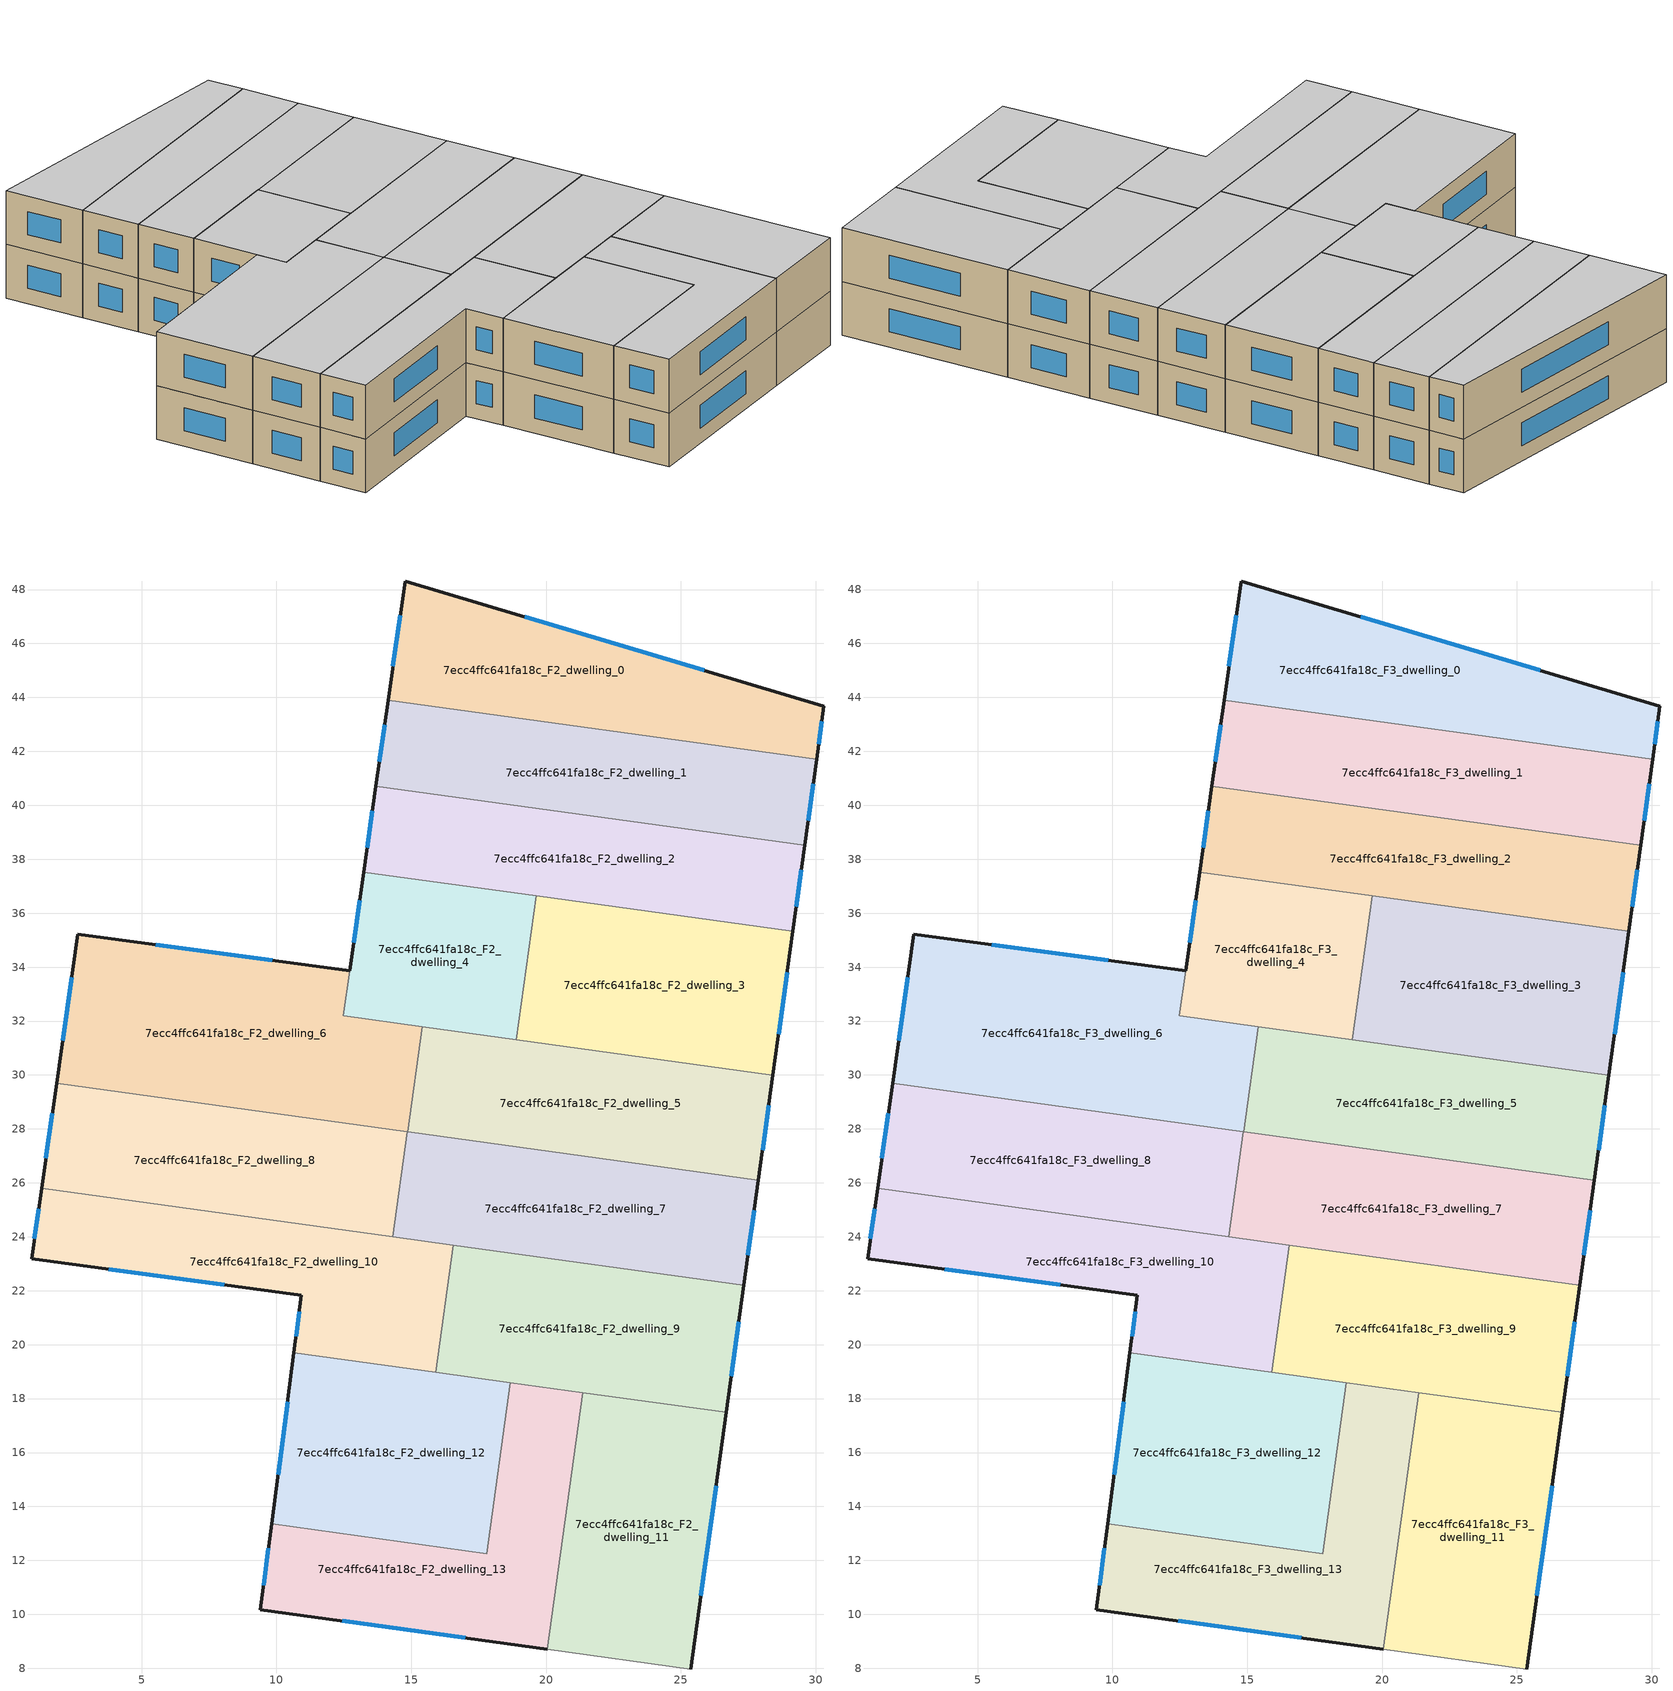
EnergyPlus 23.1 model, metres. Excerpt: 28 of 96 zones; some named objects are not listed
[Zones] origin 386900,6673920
7ecc4ffc641fa18c_F2_dwelling_0
 floor to 7ecc4ffc641fa18c_F1_dwelling_0 (EU_floor_Construction): 30.3,43.68 30.03,41.71 14.14,43.9 14.77,48.32 z6
 wall outside (EU_wall_Construction): 30.03,41.71 30.3,43.68 14.77,48.32 14.14,43.9 z6:9
 wall to 7ecc4ffc641fa18c_F2_dwelling_1 (EU_wall_Construction): 14.14,43.9 30.03,41.71 z6:9
 window (EU_Window_Construction): 14.59,47.06 14.32,45.16 / 25.86,45 19.21,46.99 / 30.11,42.27 30.23,43.12 z6.86:8.14
7ecc4ffc641fa18c_F2_dwelling_1
 floor to 7ecc4ffc641fa18c_F1_dwelling_1 (EU_floor_Construction): 30.03,41.71 29.59,38.51 13.69,40.71 14.14,43.9 z6
 wall outside (EU_wall_Construction): 14.14,43.9 13.69,40.71 / 29.59,38.51 30.03,41.71 z6:9
 wall to 7ecc4ffc641fa18c_F2_dwelling_2 (EU_wall_Construction): 13.69,40.71 29.59,38.51 z6:9
 window (EU_Window_Construction): 14.01,42.99 13.82,41.62 / 29.71,39.43 29.9,40.79 z6.86:8.14
7ecc4ffc641fa18c_F2_dwelling_10
 floor to 7ecc4ffc641fa18c_F1_dwelling_10 (EU_floor_Construction): 16.55,23.68 15.9,18.98 10.65,19.7 10.93,21.83 0.92,23.18 1.29,25.79 z6
 wall outside (EU_wall_Construction): 1.29,25.79 0.92,23.18 10.93,21.83 10.65,19.7 z6:9
 wall to 7ecc4ffc641fa18c_F2_dwelling_9 (EU_wall_Construction): 15.9,18.98 16.55,23.68 z6:9
 wall to 7ecc4ffc641fa18c_F2_dwelling_8 (EU_wall_Construction): 14.32,23.99 1.29,25.79 z6:9
 wall to 7ecc4ffc641fa18c_F2_dwelling_12 (EU_wall_Construction): 10.65,19.7 15.9,18.98 z6:9
 wall to 7ecc4ffc641fa18c_F2_dwelling_7 (EU_wall_Construction): 16.55,23.68 14.32,23.99 z6:9
 window (EU_Window_Construction): 10.85,21.23 10.73,20.31 / 3.78,22.79 8.07,22.22 / 1.19,25.05 1.03,23.93 z6.86:8.14
7ecc4ffc641fa18c_F2_dwelling_11
 floor to 7ecc4ffc641fa18c_F1_dwelling_11 (EU_floor_Construction): 26.68,17.49 25.37,7.97 20.04,8.71 21.35,18.22 z6
 wall outside (EU_wall_Construction): 25.37,7.97 26.68,17.49 z6:9
 wall adiabatic (EU_wall_Construction): 20.04,8.71 25.37,7.97 z6:9
 wall to 7ecc4ffc641fa18c_F2_dwelling_13 (EU_wall_Construction): 21.35,18.22 20.04,8.71 z6:9
 wall to 7ecc4ffc641fa18c_F2_dwelling_9 (EU_wall_Construction): 26.68,17.49 21.35,18.22 z6:9
 window (EU_Window_Construction): 25.74,10.69 26.31,14.77 z6.86:8.14
7ecc4ffc641fa18c_F2_dwelling_12
 floor to 7ecc4ffc641fa18c_F1_dwelling_12 (EU_floor_Construction): 18.68,18.59 17.8,12.25 9.82,13.36 10.65,19.7 z6
 wall outside (EU_wall_Construction): 10.65,19.7 9.82,13.36 z6:9
 wall to 7ecc4ffc641fa18c_F2_dwelling_13 (EU_wall_Construction): 9.82,13.36 17.8,12.25 18.68,18.59 z6:9
 wall to 7ecc4ffc641fa18c_F2_dwelling_9 (EU_wall_Construction): 18.68,18.59 15.9,18.98 z6:9
 window (EU_Window_Construction): 10.41,17.89 10.06,15.17 z6.86:8.14
7ecc4ffc641fa18c_F2_dwelling_13
 floor to 7ecc4ffc641fa18c_F1_dwelling_13 (EU_floor_Construction): 21.35,18.22 20.04,8.71 9.41,10.18 9.82,13.36 17.8,12.25 18.68,18.59 z6
 wall outside (EU_wall_Construction): 9.82,13.36 9.41,10.18 20.04,8.71 z6:9
 wall to 7ecc4ffc641fa18c_F2_dwelling_9 (EU_wall_Construction): 21.35,18.22 18.68,18.59 z6:9
 window (EU_Window_Construction): 12.44,9.76 17,9.13 / 9.7,12.45 9.53,11.09 z6.86:8.14
7ecc4ffc641fa18c_F2_dwelling_2
 floor to 7ecc4ffc641fa18c_F1_dwelling_2 (EU_floor_Construction): 29.59,38.51 29.15,35.32 13.24,37.52 13.69,40.71 z6
 wall outside (EU_wall_Construction): 13.69,40.71 13.24,37.52 / 29.15,35.32 29.59,38.51 z6:9
 wall to 7ecc4ffc641fa18c_F2_dwelling_3 (EU_wall_Construction): 19.63,36.64 29.15,35.32 z6:9
 wall to 7ecc4ffc641fa18c_F2_dwelling_4 (EU_wall_Construction): 13.24,37.52 19.63,36.64 z6:9
 window (EU_Window_Construction): 13.56,39.8 13.37,38.43 / 29.27,36.24 29.46,37.6 z6.86:8.14
7ecc4ffc641fa18c_F2_dwelling_3
 floor to 7ecc4ffc641fa18c_F1_dwelling_3 (EU_floor_Construction): 29.15,35.32 28.41,29.99 18.9,31.31 19.63,36.64 z6
 wall outside (EU_wall_Construction): 28.41,29.99 29.15,35.32 z6:9
 wall to 7ecc4ffc641fa18c_F2_dwelling_4 (EU_wall_Construction): 19.63,36.64 18.9,31.31 z6:9
 wall to 7ecc4ffc641fa18c_F2_dwelling_5 (EU_wall_Construction): 18.9,31.31 28.41,29.99 z6:9
 window (EU_Window_Construction): 28.62,31.52 28.94,33.8 z6.86:8.14
7ecc4ffc641fa18c_F2_dwelling_4
 floor to 7ecc4ffc641fa18c_F1_dwelling_4 (EU_floor_Construction): 19.63,36.64 18.9,31.31 12.49,32.19 13.24,37.52 z6
 wall outside (EU_wall_Construction): 13.24,37.52 12.72,33.87 z6:9
 wall to 7ecc4ffc641fa18c_F2_dwelling_6 (EU_wall_Construction): 12.72,33.86 12.49,32.19 15.4,31.79 z6:9
 wall to 7ecc4ffc641fa18c_F2_dwelling_5 (EU_wall_Construction): 15.41,31.79 18.9,31.31 z6:9
 window (EU_Window_Construction): 13.09,36.48 12.87,34.91 z6.86:8.14
7ecc4ffc641fa18c_F2_dwelling_5
 floor to 7ecc4ffc641fa18c_F1_dwelling_5 (EU_floor_Construction): 28.41,29.99 27.87,26.09 14.87,27.89 15.41,31.79 z6
 wall outside (EU_wall_Construction): 27.87,26.09 28.41,29.99 z6:9
 wall to 7ecc4ffc641fa18c_F2_dwelling_6 (EU_wall_Construction): 15.41,31.79 14.87,27.89 z6:9
 wall to 7ecc4ffc641fa18c_F2_dwelling_7 (EU_wall_Construction): 14.87,27.89 27.87,26.09 z6:9
 window (EU_Window_Construction): 28.03,27.21 28.26,28.88 z6.86:8.14
7ecc4ffc641fa18c_F2_dwelling_6
 floor to 7ecc4ffc641fa18c_F1_dwelling_6 (EU_floor_Construction): 12.72,33.86 12.49,32.19 15.41,31.79 14.87,27.89 1.85,29.69 2.64,35.21 z6
 wall outside (EU_wall_Construction): 12.72,33.86 2.64,35.21 1.85,29.69 z6:9
 wall to 7ecc4ffc641fa18c_F2_dwelling_8 (EU_wall_Construction): 1.85,29.69 14.86,27.89 z6:9
 window (EU_Window_Construction): 9.84,34.25 5.52,34.82 / 2.41,33.63 2.08,31.27 z6.86:8.14
7ecc4ffc641fa18c_F2_dwelling_7
 floor to 7ecc4ffc641fa18c_F1_dwelling_7 (EU_floor_Construction): 27.87,26.09 27.33,22.19 14.32,23.99 14.86,27.89 z6
 wall outside (EU_wall_Construction): 27.33,22.19 27.87,26.09 z6:9
 wall to 7ecc4ffc641fa18c_F2_dwelling_8 (EU_wall_Construction): 14.86,27.89 14.32,23.99 z6:9
 wall to 7ecc4ffc641fa18c_F2_dwelling_9 (EU_wall_Construction): 16.55,23.68 27.33,22.19 z6:9
 window (EU_Window_Construction): 27.49,23.31 27.72,24.98 z6.86:8.14
7ecc4ffc641fa18c_F2_dwelling_8
 floor to 7ecc4ffc641fa18c_F1_dwelling_8 (EU_floor_Construction): 14.86,27.89 14.32,23.99 1.29,25.79 1.85,29.69 z6
 wall outside (EU_wall_Construction): 1.85,29.69 1.29,25.79 z6:9
 window (EU_Window_Construction): 1.69,28.58 1.45,26.91 z6.86:8.14
7ecc4ffc641fa18c_F2_dwelling_9
 floor to 7ecc4ffc641fa18c_F1_dwelling_9 (EU_floor_Construction): 27.33,22.19 26.68,17.49 15.9,18.98 16.55,23.68 z6
 wall outside (EU_wall_Construction): 26.68,17.49 27.33,22.19 z6:9
 window (EU_Window_Construction): 26.87,18.83 27.15,20.85 z6.86:8.14
7ecc4ffc641fa18c_F3_dwelling_0
 floor to 7ecc4ffc641fa18c_F2_dwelling_0 (EU_floor_Construction): 30.3,43.68 30.03,41.71 14.14,43.9 14.77,48.32 z9
 wall outside (EU_wall_Construction): 30.03,41.71 30.3,43.68 14.77,48.32 14.14,43.9 z9:12
 wall to 7ecc4ffc641fa18c_F3_dwelling_1 (EU_wall_Construction): 14.14,43.9 30.03,41.71 z9:12
 window (EU_Window_Construction): 14.59,47.06 14.32,45.16 / 25.86,45 19.21,46.99 / 30.11,42.27 30.23,43.12 z9.86:11.14
 ceiling to 7ecc4ffc641fa18c_F4_dwelling_0 (EU_floor_Construction): 30.03,41.71 30.3,43.68 14.77,48.32 14.14,43.9 z12
7ecc4ffc641fa18c_F3_dwelling_1
 floor to 7ecc4ffc641fa18c_F2_dwelling_1 (EU_floor_Construction): 30.03,41.71 29.59,38.51 13.69,40.71 14.14,43.9 z9
 wall outside (EU_wall_Construction): 14.14,43.9 13.69,40.71 / 29.59,38.51 30.03,41.71 z9:12
 wall to 7ecc4ffc641fa18c_F3_dwelling_2 (EU_wall_Construction): 13.69,40.71 29.59,38.51 z9:12
 window (EU_Window_Construction): 14.01,42.99 13.82,41.62 / 29.71,39.43 29.9,40.79 z9.86:11.14
 ceiling to 7ecc4ffc641fa18c_F4_dwelling_1 (EU_floor_Construction): 29.59,38.51 30.03,41.71 14.14,43.9 13.69,40.71 z12
7ecc4ffc641fa18c_F3_dwelling_10
 floor to 7ecc4ffc641fa18c_F2_dwelling_10 (EU_floor_Construction): 16.55,23.68 15.9,18.98 10.65,19.7 10.93,21.83 0.92,23.18 1.29,25.79 z9
 wall outside (EU_wall_Construction): 1.29,25.79 0.92,23.18 10.93,21.83 10.65,19.7 z9:12
 wall to 7ecc4ffc641fa18c_F3_dwelling_9 (EU_wall_Construction): 15.9,18.98 16.55,23.68 z9:12
 wall to 7ecc4ffc641fa18c_F3_dwelling_8 (EU_wall_Construction): 14.32,23.99 1.29,25.79 z9:12
 wall to 7ecc4ffc641fa18c_F3_dwelling_12 (EU_wall_Construction): 10.65,19.7 15.9,18.98 z9:12
 wall to 7ecc4ffc641fa18c_F3_dwelling_7 (EU_wall_Construction): 16.55,23.68 14.32,23.99 z9:12
 window (EU_Window_Construction): 10.85,21.23 10.73,20.31 / 3.78,22.79 8.07,22.22 / 1.19,25.05 1.03,23.93 z9.86:11.14
 ceiling to 7ecc4ffc641fa18c_F4_dwelling_10 (EU_floor_Construction): 15.9,18.98 16.55,23.68 1.29,25.79 0.92,23.18 10.93,21.83 10.65,19.7 z12
7ecc4ffc641fa18c_F3_dwelling_11
 floor to 7ecc4ffc641fa18c_F2_dwelling_11 (EU_floor_Construction): 26.68,17.49 25.37,7.97 20.04,8.71 21.35,18.22 z9
 wall outside (EU_wall_Construction): 25.37,7.97 26.68,17.49 z9:12
 wall adiabatic (EU_wall_Construction): 20.04,8.71 25.37,7.97 z9:12
 wall to 7ecc4ffc641fa18c_F3_dwelling_13 (EU_wall_Construction): 21.35,18.22 20.04,8.71 z9:12
 wall to 7ecc4ffc641fa18c_F3_dwelling_9 (EU_wall_Construction): 26.68,17.49 21.35,18.22 z9:12
 window (EU_Window_Construction): 25.74,10.69 26.31,14.77 z9.86:11.14
 ceiling to 7ecc4ffc641fa18c_F4_dwelling_11 (EU_floor_Construction): 25.37,7.97 26.68,17.49 21.35,18.22 20.04,8.71 z12
7ecc4ffc641fa18c_F3_dwelling_12
 floor to 7ecc4ffc641fa18c_F2_dwelling_12 (EU_floor_Construction): 18.68,18.59 17.8,12.25 9.82,13.36 10.65,19.7 z9
 wall outside (EU_wall_Construction): 10.65,19.7 9.82,13.36 z9:12
 wall to 7ecc4ffc641fa18c_F3_dwelling_13 (EU_wall_Construction): 9.82,13.36 17.8,12.25 18.68,18.59 z9:12
 wall to 7ecc4ffc641fa18c_F3_dwelling_9 (EU_wall_Construction): 18.68,18.59 15.9,18.98 z9:12
 window (EU_Window_Construction): 10.41,17.89 10.06,15.17 z9.86:11.14
 ceiling to 7ecc4ffc641fa18c_F4_dwelling_12 (EU_floor_Construction): 17.8,12.25 18.68,18.59 10.65,19.7 9.82,13.36 z12
7ecc4ffc641fa18c_F3_dwelling_13
 floor to 7ecc4ffc641fa18c_F2_dwelling_13 (EU_floor_Construction): 21.35,18.22 20.04,8.71 9.41,10.18 9.82,13.36 17.8,12.25 18.68,18.59 z9
 wall outside (EU_wall_Construction): 9.82,13.36 9.41,10.18 20.04,8.71 z9:12
 wall to 7ecc4ffc641fa18c_F3_dwelling_9 (EU_wall_Construction): 21.35,18.22 18.68,18.59 z9:12
 window (EU_Window_Construction): 12.44,9.76 17,9.13 / 9.7,12.45 9.53,11.09 z9.86:11.14
 ceiling to 7ecc4ffc641fa18c_F4_dwelling_13 (EU_floor_Construction): 20.04,8.71 21.35,18.22 18.68,18.59 17.8,12.25 9.82,13.36 9.41,10.18 z12
7ecc4ffc641fa18c_F3_dwelling_2
 floor to 7ecc4ffc641fa18c_F2_dwelling_2 (EU_floor_Construction): 29.59,38.51 29.15,35.32 13.24,37.52 13.69,40.71 z9
 wall outside (EU_wall_Construction): 13.69,40.71 13.24,37.52 / 29.15,35.32 29.59,38.51 z9:12
 wall to 7ecc4ffc641fa18c_F3_dwelling_3 (EU_wall_Construction): 19.63,36.64 29.15,35.32 z9:12
 wall to 7ecc4ffc641fa18c_F3_dwelling_4 (EU_wall_Construction): 13.24,37.52 19.63,36.64 z9:12
 window (EU_Window_Construction): 13.56,39.8 13.37,38.43 / 29.27,36.24 29.46,37.6 z9.86:11.14
 ceiling to 7ecc4ffc641fa18c_F4_dwelling_2 (EU_floor_Construction): 29.15,35.32 29.59,38.51 13.69,40.71 13.24,37.52 z12
7ecc4ffc641fa18c_F3_dwelling_3
 floor to 7ecc4ffc641fa18c_F2_dwelling_3 (EU_floor_Construction): 29.15,35.32 28.41,29.99 18.9,31.31 19.63,36.64 z9
 wall outside (EU_wall_Construction): 28.41,29.99 29.15,35.32 z9:12
 wall to 7ecc4ffc641fa18c_F3_dwelling_4 (EU_wall_Construction): 19.63,36.64 18.9,31.31 z9:12
 wall to 7ecc4ffc641fa18c_F3_dwelling_5 (EU_wall_Construction): 18.9,31.31 28.41,29.99 z9:12
 window (EU_Window_Construction): 28.62,31.52 28.94,33.8 z9.86:11.14
 ceiling to 7ecc4ffc641fa18c_F4_dwelling_3 (EU_floor_Construction): 28.41,29.99 29.15,35.32 19.63,36.64 18.9,31.31 z12
7ecc4ffc641fa18c_F3_dwelling_4
 floor to 7ecc4ffc641fa18c_F2_dwelling_4 (EU_floor_Construction): 19.63,36.64 18.9,31.31 12.49,32.19 13.24,37.52 z9
 wall outside (EU_wall_Construction): 13.24,37.52 12.72,33.87 z9:12
 wall to 7ecc4ffc641fa18c_F3_dwelling_6 (EU_wall_Construction): 12.72,33.86 12.49,32.19 15.4,31.79 z9:12
 wall to 7ecc4ffc641fa18c_F3_dwelling_5 (EU_wall_Construction): 15.41,31.79 18.9,31.31 z9:12
 window (EU_Window_Construction): 13.09,36.48 12.87,34.91 z9.86:11.14
 ceiling to 7ecc4ffc641fa18c_F4_dwelling_4 (EU_floor_Construction): 18.9,31.31 19.63,36.64 13.24,37.52 12.49,32.19 z12
7ecc4ffc641fa18c_F3_dwelling_5
 floor to 7ecc4ffc641fa18c_F2_dwelling_5 (EU_floor_Construction): 28.41,29.99 27.87,26.09 14.87,27.89 15.41,31.79 z9
 wall outside (EU_wall_Construction): 27.87,26.09 28.41,29.99 z9:12
 wall to 7ecc4ffc641fa18c_F3_dwelling_6 (EU_wall_Construction): 15.41,31.79 14.87,27.89 z9:12
 wall to 7ecc4ffc641fa18c_F3_dwelling_7 (EU_wall_Construction): 14.87,27.89 27.87,26.09 z9:12
 window (EU_Window_Construction): 28.03,27.21 28.26,28.88 z9.86:11.14
 ceiling to 7ecc4ffc641fa18c_F4_dwelling_5 (EU_floor_Construction): 27.87,26.09 28.41,29.99 15.41,31.79 14.87,27.89 z12
7ecc4ffc641fa18c_F3_dwelling_6
 floor to 7ecc4ffc641fa18c_F2_dwelling_6 (EU_floor_Construction): 12.72,33.86 12.49,32.19 15.41,31.79 14.87,27.89 1.85,29.69 2.64,35.21 z9
 wall outside (EU_wall_Construction): 12.72,33.86 2.64,35.21 1.85,29.69 z9:12
 wall to 7ecc4ffc641fa18c_F3_dwelling_8 (EU_wall_Construction): 1.85,29.69 14.86,27.89 z9:12
 window (EU_Window_Construction): 9.84,34.25 5.52,34.82 / 2.41,33.63 2.08,31.27 z9.86:11.14
 ceiling to 7ecc4ffc641fa18c_F4_dwelling_6 (EU_floor_Construction): 14.87,27.89 15.41,31.79 12.49,32.19 12.72,33.86 2.64,35.21 1.85,29.69 z12
7ecc4ffc641fa18c_F3_dwelling_7
 floor to 7ecc4ffc641fa18c_F2_dwelling_7 (EU_floor_Construction): 27.87,26.09 27.33,22.19 14.32,23.99 14.86,27.89 z9
 wall outside (EU_wall_Construction): 27.33,22.19 27.87,26.09 z9:12
 wall to 7ecc4ffc641fa18c_F3_dwelling_8 (EU_wall_Construction): 14.86,27.89 14.32,23.99 z9:12
 wall to 7ecc4ffc641fa18c_F3_dwelling_9 (EU_wall_Construction): 16.55,23.68 27.33,22.19 z9:12
 window (EU_Window_Construction): 27.49,23.31 27.72,24.98 z9.86:11.14
 ceiling to 7ecc4ffc641fa18c_F4_dwelling_7 (EU_floor_Construction): 27.33,22.19 27.87,26.09 14.86,27.89 14.32,23.99 z12
7ecc4ffc641fa18c_F3_dwelling_8
 floor to 7ecc4ffc641fa18c_F2_dwelling_8 (EU_floor_Construction): 14.86,27.89 14.32,23.99 1.29,25.79 1.85,29.69 z9
 wall outside (EU_wall_Construction): 1.85,29.69 1.29,25.79 z9:12
 window (EU_Window_Construction): 1.69,28.58 1.45,26.91 z9.86:11.14
 ceiling to 7ecc4ffc641fa18c_F4_dwelling_8 (EU_floor_Construction): 14.32,23.99 14.86,27.89 1.85,29.69 1.29,25.79 z12
7ecc4ffc641fa18c_F3_dwelling_9
 floor to 7ecc4ffc641fa18c_F2_dwelling_9 (EU_floor_Construction): 27.33,22.19 26.68,17.49 15.9,18.98 16.55,23.68 z9
 wall outside (EU_wall_Construction): 26.68,17.49 27.33,22.19 z9:12
 window (EU_Window_Construction): 26.87,18.83 27.15,20.85 z9.86:11.14
 ceiling to 7ecc4ffc641fa18c_F4_dwelling_9 (EU_floor_Construction): 26.68,17.49 27.33,22.19 16.55,23.68 15.9,18.98 z12
[Building]
EU S2 Campaign: North Axis=0; Terrain=City; Solar Distribution=FullExterior
[Site:Location]
Helsinki-Vantaa.AP: Latitude=60.317; Longitude=24.963; Time Zone=2; Elevation=54.6
[SizingPeriod:WeatherFileDays]
AnnualSizingPeriod: Begin Month=1; Begin Day of Month=1; End Month=12; End Day of Month=31; Day of Week for Start Day=Monday; Use Weather File Daylight Saving Period=No; Use Weather File Rain and Snow Indicators=No
[MATERIAL]
EU_InternalMass_Material: Roughness=MediumRough; Thickness=0.1; Conductivity=1; Density=1800; Specific Heat=900; Thermal Absorptance=0.9; Solar Absorptance=0.7; Visible Absorptance=0.7
[MATERIAL:NOMASS] Roughness=MediumRough; Thermal Absorptance=0.9; Solar Absorptance=0.7; Visible Absorptance=0.7
Name | Thermal Resistance
EU_wall_NoMass | 1.10183
EU_floor_NoMass | 1.70606
[WINDOWMATERIAL:SIMPLEGLAZINGSYSTEM]
EU_Window_SimpleGlazing: UFactor=3.11035; Solar Heat Gain Coefficient=0.8; Visible Transmittance=0.8
[CONSTRUCTION]
EU_wall_Construction: EU_wall_NoMass
EU_floor_Construction: EU_floor_NoMass
EU_Window_Construction: EU_Window_SimpleGlazing
EU_InternalMass_Construction: EU_InternalMass_Material
[ZONE] Type=1; Multiplier=1; Ceiling Height=autocalculate; Floor Area=autocalculate; Part of Total Floor Area=Yes
Name | Volume
7ecc4ffc641fa18c_F2_dwelling_0; 7ecc4ffc641fa18c_F3_dwelling_0 | 155.088
7ecc4ffc641fa18c_F2_dwelling_1; 7ecc4ffc641fa18c_F3_dwelling_1 | 155.12
7ecc4ffc641fa18c_F2_dwelling_10; 7ecc4ffc641fa18c_F3_dwelling_10 | 155.112
7ecc4ffc641fa18c_F2_dwelling_11; 7ecc4ffc641fa18c_F3_dwelling_11 | 155.1
7ecc4ffc641fa18c_F2_dwelling_12; 7ecc4ffc641fa18c_F3_dwelling_12 | 155.11
7ecc4ffc641fa18c_F2_dwelling_13; 7ecc4ffc641fa18c_F3_dwelling_13 | 155.103
7ecc4ffc641fa18c_F2_dwelling_2; 7ecc4ffc641fa18c_F3_dwelling_2 | 155.123
7ecc4ffc641fa18c_F2_dwelling_3; 7ecc4ffc641fa18c_F3_dwelling_3 | 155.109
7ecc4ffc641fa18c_F2_dwelling_4; 7ecc4ffc641fa18c_F3_dwelling_4 | 104.303
7ecc4ffc641fa18c_F2_dwelling_5; 7ecc4ffc641fa18c_F3_dwelling_5 | 155.096
7ecc4ffc641fa18c_F2_dwelling_6; 7ecc4ffc641fa18c_F3_dwelling_6 | 205.879
7ecc4ffc641fa18c_F2_dwelling_7; 7ecc4ffc641fa18c_F3_dwelling_7 | 155.104
7ecc4ffc641fa18c_F2_dwelling_8; 7ecc4ffc641fa18c_F3_dwelling_8 | 155.101
7ecc4ffc641fa18c_F2_dwelling_9; 7ecc4ffc641fa18c_F3_dwelling_9 | 155.09
[INTERNALMASS] Construction=EU_InternalMass_Construction
Name | Zone or ZoneList | Surface Area
7ecc4ffc641fa18c_F2_dwelling_0_EU_InternalMass | 7ecc4ffc641fa18c_F2_dwelling_0 | 51.6963
7ecc4ffc641fa18c_F2_dwelling_1_EU_InternalMass | 7ecc4ffc641fa18c_F2_dwelling_1 | 51.7066
7ecc4ffc641fa18c_F2_dwelling_2_EU_InternalMass | 7ecc4ffc641fa18c_F2_dwelling_2 | 51.7077
7ecc4ffc641fa18c_F2_dwelling_3_EU_InternalMass | 7ecc4ffc641fa18c_F2_dwelling_3 | 51.7049
7ecc4ffc641fa18c_F2_dwelling_4_EU_InternalMass | 7ecc4ffc641fa18c_F2_dwelling_4 | 34.7802
7ecc4ffc641fa18c_F2_dwelling_5_EU_InternalMass | 7ecc4ffc641fa18c_F2_dwelling_5 | 51.6997
7ecc4ffc641fa18c_F2_dwelling_6_EU_InternalMass | 7ecc4ffc641fa18c_F2_dwelling_6 | 68.6269
7ecc4ffc641fa18c_F2_dwelling_7_EU_InternalMass | 7ecc4ffc641fa18c_F2_dwelling_7 | 51.7028
7ecc4ffc641fa18c_F2_dwelling_8_EU_InternalMass | 7ecc4ffc641fa18c_F2_dwelling_8 | 51.7
7ecc4ffc641fa18c_F2_dwelling_9_EU_InternalMass | 7ecc4ffc641fa18c_F2_dwelling_9 | 51.6971
7ecc4ffc641fa18c_F2_dwelling_10_EU_InternalMass | 7ecc4ffc641fa18c_F2_dwelling_10 | 51.7046
7ecc4ffc641fa18c_F2_dwelling_11_EU_InternalMass | 7ecc4ffc641fa18c_F2_dwelling_11 | 51.699
7ecc4ffc641fa18c_F2_dwelling_12_EU_InternalMass | 7ecc4ffc641fa18c_F2_dwelling_12 | 51.7047
7ecc4ffc641fa18c_F2_dwelling_13_EU_InternalMass | 7ecc4ffc641fa18c_F2_dwelling_13 | 51.7004
7ecc4ffc641fa18c_F3_dwelling_0_EU_InternalMass | 7ecc4ffc641fa18c_F3_dwelling_0 | 51.6963
7ecc4ffc641fa18c_F3_dwelling_1_EU_InternalMass | 7ecc4ffc641fa18c_F3_dwelling_1 | 51.7066
7ecc4ffc641fa18c_F3_dwelling_2_EU_InternalMass | 7ecc4ffc641fa18c_F3_dwelling_2 | 51.7077
7ecc4ffc641fa18c_F3_dwelling_3_EU_InternalMass | 7ecc4ffc641fa18c_F3_dwelling_3 | 51.7049
7ecc4ffc641fa18c_F3_dwelling_4_EU_InternalMass | 7ecc4ffc641fa18c_F3_dwelling_4 | 34.7802
7ecc4ffc641fa18c_F3_dwelling_5_EU_InternalMass | 7ecc4ffc641fa18c_F3_dwelling_5 | 51.6997
7ecc4ffc641fa18c_F3_dwelling_6_EU_InternalMass | 7ecc4ffc641fa18c_F3_dwelling_6 | 68.6269
7ecc4ffc641fa18c_F3_dwelling_7_EU_InternalMass | 7ecc4ffc641fa18c_F3_dwelling_7 | 51.7028
7ecc4ffc641fa18c_F3_dwelling_8_EU_InternalMass | 7ecc4ffc641fa18c_F3_dwelling_8 | 51.7
7ecc4ffc641fa18c_F3_dwelling_9_EU_InternalMass | 7ecc4ffc641fa18c_F3_dwelling_9 | 51.6971
7ecc4ffc641fa18c_F3_dwelling_10_EU_InternalMass | 7ecc4ffc641fa18c_F3_dwelling_10 | 51.7046
7ecc4ffc641fa18c_F3_dwelling_11_EU_InternalMass | 7ecc4ffc641fa18c_F3_dwelling_11 | 51.699
7ecc4ffc641fa18c_F3_dwelling_12_EU_InternalMass | 7ecc4ffc641fa18c_F3_dwelling_12 | 51.7047
7ecc4ffc641fa18c_F3_dwelling_13_EU_InternalMass | 7ecc4ffc641fa18c_F3_dwelling_13 | 51.7004
[OTHEREQUIPMENT] Fuel Type=Electricity; Design Level Calculation Method=Watts/Area; Power per Zone Floor Area=1; Fraction Latent=0; Fraction Radiant=0; Fraction Lost=0; Carbon Dioxide Generation Rate=0; EndUse Subcategory=EU_Step8_InternalGains
Name | Zone or ZoneList or Space or SpaceList | Schedule
EU_Step8_InternalGain_7ecc4ffc641fa18c_F2_dwelling_0_f000 | 7ecc4ffc641fa18c_F2_dwelling_0 | EU_Step8_GainSchedule_7ecc4ffc641fa18c_F2_dwelling_0_f000
EU_Step8_InternalGain_7ecc4ffc641fa18c_F2_dwelling_1_f000 | 7ecc4ffc641fa18c_F2_dwelling_1 | EU_Step8_GainSchedule_7ecc4ffc641fa18c_F2_dwelling_1_f000
EU_Step8_InternalGain_7ecc4ffc641fa18c_F2_dwelling_2_f000 | 7ecc4ffc641fa18c_F2_dwelling_2 | EU_Step8_GainSchedule_7ecc4ffc641fa18c_F2_dwelling_2_f000
EU_Step8_InternalGain_7ecc4ffc641fa18c_F2_dwelling_3_f000 | 7ecc4ffc641fa18c_F2_dwelling_3 | EU_Step8_GainSchedule_7ecc4ffc641fa18c_F2_dwelling_3_f000
EU_Step8_InternalGain_7ecc4ffc641fa18c_F2_dwelling_4_f000 | 7ecc4ffc641fa18c_F2_dwelling_4 | EU_Step8_GainSchedule_7ecc4ffc641fa18c_F2_dwelling_4_f000
EU_Step8_InternalGain_7ecc4ffc641fa18c_F2_dwelling_5_f000 | 7ecc4ffc641fa18c_F2_dwelling_5 | EU_Step8_GainSchedule_7ecc4ffc641fa18c_F2_dwelling_5_f000
EU_Step8_InternalGain_7ecc4ffc641fa18c_F2_dwelling_6_f000 | 7ecc4ffc641fa18c_F2_dwelling_6 | EU_Step8_GainSchedule_7ecc4ffc641fa18c_F2_dwelling_6_f000
EU_Step8_InternalGain_7ecc4ffc641fa18c_F2_dwelling_7_f000 | 7ecc4ffc641fa18c_F2_dwelling_7 | EU_Step8_GainSchedule_7ecc4ffc641fa18c_F2_dwelling_7_f000
EU_Step8_InternalGain_7ecc4ffc641fa18c_F2_dwelling_8_f000 | 7ecc4ffc641fa18c_F2_dwelling_8 | EU_Step8_GainSchedule_7ecc4ffc641fa18c_F2_dwelling_8_f000
EU_Step8_InternalGain_7ecc4ffc641fa18c_F2_dwelling_9_f000 | 7ecc4ffc641fa18c_F2_dwelling_9 | EU_Step8_GainSchedule_7ecc4ffc641fa18c_F2_dwelling_9_f000
EU_Step8_InternalGain_7ecc4ffc641fa18c_F2_dwelling_10_f000 | 7ecc4ffc641fa18c_F2_dwelling_10 | EU_Step8_GainSchedule_7ecc4ffc641fa18c_F2_dwelling_10_f000
EU_Step8_InternalGain_7ecc4ffc641fa18c_F2_dwelling_11_f000 | 7ecc4ffc641fa18c_F2_dwelling_11 | EU_Step8_GainSchedule_7ecc4ffc641fa18c_F2_dwelling_11_f000
EU_Step8_InternalGain_7ecc4ffc641fa18c_F2_dwelling_12_f000 | 7ecc4ffc641fa18c_F2_dwelling_12 | EU_Step8_GainSchedule_7ecc4ffc641fa18c_F2_dwelling_12_f000
EU_Step8_InternalGain_7ecc4ffc641fa18c_F2_dwelling_13_f000 | 7ecc4ffc641fa18c_F2_dwelling_13 | EU_Step8_GainSchedule_7ecc4ffc641fa18c_F2_dwelling_13_f000
EU_Step8_InternalGain_7ecc4ffc641fa18c_F3_dwelling_0_f000 | 7ecc4ffc641fa18c_F3_dwelling_0 | EU_Step8_GainSchedule_7ecc4ffc641fa18c_F3_dwelling_0_f000
EU_Step8_InternalGain_7ecc4ffc641fa18c_F3_dwelling_1_f000 | 7ecc4ffc641fa18c_F3_dwelling_1 | EU_Step8_GainSchedule_7ecc4ffc641fa18c_F3_dwelling_1_f000
EU_Step8_InternalGain_7ecc4ffc641fa18c_F3_dwelling_2_f000 | 7ecc4ffc641fa18c_F3_dwelling_2 | EU_Step8_GainSchedule_7ecc4ffc641fa18c_F3_dwelling_2_f000
EU_Step8_InternalGain_7ecc4ffc641fa18c_F3_dwelling_3_f000 | 7ecc4ffc641fa18c_F3_dwelling_3 | EU_Step8_GainSchedule_7ecc4ffc641fa18c_F3_dwelling_3_f000
EU_Step8_InternalGain_7ecc4ffc641fa18c_F3_dwelling_4_f000 | 7ecc4ffc641fa18c_F3_dwelling_4 | EU_Step8_GainSchedule_7ecc4ffc641fa18c_F3_dwelling_4_f000
EU_Step8_InternalGain_7ecc4ffc641fa18c_F3_dwelling_5_f000 | 7ecc4ffc641fa18c_F3_dwelling_5 | EU_Step8_GainSchedule_7ecc4ffc641fa18c_F3_dwelling_5_f000
EU_Step8_InternalGain_7ecc4ffc641fa18c_F3_dwelling_6_f000 | 7ecc4ffc641fa18c_F3_dwelling_6 | EU_Step8_GainSchedule_7ecc4ffc641fa18c_F3_dwelling_6_f000
EU_Step8_InternalGain_7ecc4ffc641fa18c_F3_dwelling_7_f000 | 7ecc4ffc641fa18c_F3_dwelling_7 | EU_Step8_GainSchedule_7ecc4ffc641fa18c_F3_dwelling_7_f000
EU_Step8_InternalGain_7ecc4ffc641fa18c_F3_dwelling_8_f000 | 7ecc4ffc641fa18c_F3_dwelling_8 | EU_Step8_GainSchedule_7ecc4ffc641fa18c_F3_dwelling_8_f000
EU_Step8_InternalGain_7ecc4ffc641fa18c_F3_dwelling_9_f000 | 7ecc4ffc641fa18c_F3_dwelling_9 | EU_Step8_GainSchedule_7ecc4ffc641fa18c_F3_dwelling_9_f000
EU_Step8_InternalGain_7ecc4ffc641fa18c_F3_dwelling_10_f000 | 7ecc4ffc641fa18c_F3_dwelling_10 | EU_Step8_GainSchedule_7ecc4ffc641fa18c_F3_dwelling_10_f000
EU_Step8_InternalGain_7ecc4ffc641fa18c_F3_dwelling_11_f000 | 7ecc4ffc641fa18c_F3_dwelling_11 | EU_Step8_GainSchedule_7ecc4ffc641fa18c_F3_dwelling_11_f000
EU_Step8_InternalGain_7ecc4ffc641fa18c_F3_dwelling_12_f000 | 7ecc4ffc641fa18c_F3_dwelling_12 | EU_Step8_GainSchedule_7ecc4ffc641fa18c_F3_dwelling_12_f000
EU_Step8_InternalGain_7ecc4ffc641fa18c_F3_dwelling_13_f000 | 7ecc4ffc641fa18c_F3_dwelling_13 | EU_Step8_GainSchedule_7ecc4ffc641fa18c_F3_dwelling_13_f000
[ZONEVENTILATION:DESIGNFLOWRATE] Schedule=EU_AlwaysOn; Design Flow Rate Calculation Method=AirChanges/Hour; Air Changes per Hour=0.756316; Ventilation Type=Natural; Fan Pressure Rise=0; Fan Total Efficiency=1; Constant Term Coefficient=1; Temperature Term Coefficient=0; Velocity Term Coefficient=0; Velocity Squared Term Coefficient=0; Minimum Indoor Temperature=-100; Maximum Indoor Temperature=100; Delta Temperature=-100; Minimum Outdoor Temperature=-100; Maximum Outdoor Temperature=100; Maximum Wind Speed=40
Name | Zone or ZoneList or Space or SpaceList
EU_ConstantAir_7ecc4ffc641fa18c_F2_dwelling_0 | 7ecc4ffc641fa18c_F2_dwelling_0
EU_ConstantAir_7ecc4ffc641fa18c_F2_dwelling_1 | 7ecc4ffc641fa18c_F2_dwelling_1
EU_ConstantAir_7ecc4ffc641fa18c_F2_dwelling_2 | 7ecc4ffc641fa18c_F2_dwelling_2
EU_ConstantAir_7ecc4ffc641fa18c_F2_dwelling_3 | 7ecc4ffc641fa18c_F2_dwelling_3
EU_ConstantAir_7ecc4ffc641fa18c_F2_dwelling_4 | 7ecc4ffc641fa18c_F2_dwelling_4
EU_ConstantAir_7ecc4ffc641fa18c_F2_dwelling_5 | 7ecc4ffc641fa18c_F2_dwelling_5
EU_ConstantAir_7ecc4ffc641fa18c_F2_dwelling_6 | 7ecc4ffc641fa18c_F2_dwelling_6
EU_ConstantAir_7ecc4ffc641fa18c_F2_dwelling_7 | 7ecc4ffc641fa18c_F2_dwelling_7
EU_ConstantAir_7ecc4ffc641fa18c_F2_dwelling_8 | 7ecc4ffc641fa18c_F2_dwelling_8
EU_ConstantAir_7ecc4ffc641fa18c_F2_dwelling_9 | 7ecc4ffc641fa18c_F2_dwelling_9
EU_ConstantAir_7ecc4ffc641fa18c_F2_dwelling_10 | 7ecc4ffc641fa18c_F2_dwelling_10
EU_ConstantAir_7ecc4ffc641fa18c_F2_dwelling_11 | 7ecc4ffc641fa18c_F2_dwelling_11
EU_ConstantAir_7ecc4ffc641fa18c_F2_dwelling_12 | 7ecc4ffc641fa18c_F2_dwelling_12
EU_ConstantAir_7ecc4ffc641fa18c_F2_dwelling_13 | 7ecc4ffc641fa18c_F2_dwelling_13
EU_ConstantAir_7ecc4ffc641fa18c_F3_dwelling_0 | 7ecc4ffc641fa18c_F3_dwelling_0
EU_ConstantAir_7ecc4ffc641fa18c_F3_dwelling_1 | 7ecc4ffc641fa18c_F3_dwelling_1
EU_ConstantAir_7ecc4ffc641fa18c_F3_dwelling_2 | 7ecc4ffc641fa18c_F3_dwelling_2
EU_ConstantAir_7ecc4ffc641fa18c_F3_dwelling_3 | 7ecc4ffc641fa18c_F3_dwelling_3
EU_ConstantAir_7ecc4ffc641fa18c_F3_dwelling_4 | 7ecc4ffc641fa18c_F3_dwelling_4
EU_ConstantAir_7ecc4ffc641fa18c_F3_dwelling_5 | 7ecc4ffc641fa18c_F3_dwelling_5
EU_ConstantAir_7ecc4ffc641fa18c_F3_dwelling_6 | 7ecc4ffc641fa18c_F3_dwelling_6
EU_ConstantAir_7ecc4ffc641fa18c_F3_dwelling_7 | 7ecc4ffc641fa18c_F3_dwelling_7
EU_ConstantAir_7ecc4ffc641fa18c_F3_dwelling_8 | 7ecc4ffc641fa18c_F3_dwelling_8
EU_ConstantAir_7ecc4ffc641fa18c_F3_dwelling_9 | 7ecc4ffc641fa18c_F3_dwelling_9
EU_ConstantAir_7ecc4ffc641fa18c_F3_dwelling_10 | 7ecc4ffc641fa18c_F3_dwelling_10
EU_ConstantAir_7ecc4ffc641fa18c_F3_dwelling_11 | 7ecc4ffc641fa18c_F3_dwelling_11
EU_ConstantAir_7ecc4ffc641fa18c_F3_dwelling_12 | 7ecc4ffc641fa18c_F3_dwelling_12
EU_ConstantAir_7ecc4ffc641fa18c_F3_dwelling_13 | 7ecc4ffc641fa18c_F3_dwelling_13
[HVACTEMPLATE:ZONE:IDEALLOADSAIRSYSTEM] System Availability Schedule=EU_AlwaysOn; Maximum Heating Supply Air Temperature=50; Minimum Cooling Supply Air Temperature=13; Maximum Heating Supply Air Humidity Ratio=0.0156; Minimum Cooling Supply Air Humidity Ratio=0.0077; Heating Limit=NoLimit; Cooling Limit=NoLimit; Heating Availability Schedule=EU_AlwaysOn; Cooling Availability Schedule=EU_CoolingOff; Dehumidification Control Type=ConstantSensibleHeatRatio; Cooling Sensible Heat Ratio=0.7; Dehumidification Setpoint=60; Humidification Control Type=None; Humidification Setpoint=30; Outdoor Air Method=None; Outdoor Air Flow Rate per Person=0.00944; Outdoor Air Flow Rate per Zone Floor Area=0; Outdoor Air Flow Rate per Zone=0; Demand Controlled Ventilation Type=None; Outdoor Air Economizer Type=NoEconomizer; Heat Recovery Type=None; Sensible Heat Recovery Effectiveness=0.7; Latent Heat Recovery Effectiveness=0.65
Name | Template Thermostat
7ecc4ffc641fa18c_F2_dwelling_0 | EU_HeatOnly_7ecc4ffc641fa18c_F2_dwelling_0
7ecc4ffc641fa18c_F2_dwelling_1 | EU_HeatOnly_7ecc4ffc641fa18c_F2_dwelling_1
7ecc4ffc641fa18c_F2_dwelling_2 | EU_HeatOnly_7ecc4ffc641fa18c_F2_dwelling_2
7ecc4ffc641fa18c_F2_dwelling_3 | EU_HeatOnly_7ecc4ffc641fa18c_F2_dwelling_3
7ecc4ffc641fa18c_F2_dwelling_4 | EU_HeatOnly_7ecc4ffc641fa18c_F2_dwelling_4
7ecc4ffc641fa18c_F2_dwelling_5 | EU_HeatOnly_7ecc4ffc641fa18c_F2_dwelling_5
7ecc4ffc641fa18c_F2_dwelling_6 | EU_HeatOnly_7ecc4ffc641fa18c_F2_dwelling_6
7ecc4ffc641fa18c_F2_dwelling_7 | EU_HeatOnly_7ecc4ffc641fa18c_F2_dwelling_7
7ecc4ffc641fa18c_F2_dwelling_8 | EU_HeatOnly_7ecc4ffc641fa18c_F2_dwelling_8
7ecc4ffc641fa18c_F2_dwelling_9 | EU_HeatOnly_7ecc4ffc641fa18c_F2_dwelling_9
7ecc4ffc641fa18c_F2_dwelling_10 | EU_HeatOnly_7ecc4ffc641fa18c_F2_dwelling_10
7ecc4ffc641fa18c_F2_dwelling_11 | EU_HeatOnly_7ecc4ffc641fa18c_F2_dwelling_11
7ecc4ffc641fa18c_F2_dwelling_12 | EU_HeatOnly_7ecc4ffc641fa18c_F2_dwelling_12
7ecc4ffc641fa18c_F2_dwelling_13 | EU_HeatOnly_7ecc4ffc641fa18c_F2_dwelling_13
7ecc4ffc641fa18c_F3_dwelling_0 | EU_HeatOnly_7ecc4ffc641fa18c_F3_dwelling_0
7ecc4ffc641fa18c_F3_dwelling_1 | EU_HeatOnly_7ecc4ffc641fa18c_F3_dwelling_1
7ecc4ffc641fa18c_F3_dwelling_2 | EU_HeatOnly_7ecc4ffc641fa18c_F3_dwelling_2
7ecc4ffc641fa18c_F3_dwelling_3 | EU_HeatOnly_7ecc4ffc641fa18c_F3_dwelling_3
7ecc4ffc641fa18c_F3_dwelling_4 | EU_HeatOnly_7ecc4ffc641fa18c_F3_dwelling_4
7ecc4ffc641fa18c_F3_dwelling_5 | EU_HeatOnly_7ecc4ffc641fa18c_F3_dwelling_5
7ecc4ffc641fa18c_F3_dwelling_6 | EU_HeatOnly_7ecc4ffc641fa18c_F3_dwelling_6
7ecc4ffc641fa18c_F3_dwelling_7 | EU_HeatOnly_7ecc4ffc641fa18c_F3_dwelling_7
7ecc4ffc641fa18c_F3_dwelling_8 | EU_HeatOnly_7ecc4ffc641fa18c_F3_dwelling_8
7ecc4ffc641fa18c_F3_dwelling_9 | EU_HeatOnly_7ecc4ffc641fa18c_F3_dwelling_9
7ecc4ffc641fa18c_F3_dwelling_10 | EU_HeatOnly_7ecc4ffc641fa18c_F3_dwelling_10
7ecc4ffc641fa18c_F3_dwelling_11 | EU_HeatOnly_7ecc4ffc641fa18c_F3_dwelling_11
7ecc4ffc641fa18c_F3_dwelling_12 | EU_HeatOnly_7ecc4ffc641fa18c_F3_dwelling_12
7ecc4ffc641fa18c_F3_dwelling_13 | EU_HeatOnly_7ecc4ffc641fa18c_F3_dwelling_13
[SIZING:ZONE] Zone Cooling Design Supply Air Temperature Input Method=SupplyAirTemperature; Zone Cooling Design Supply Air Temperature=13; Zone Heating Design Supply Air Temperature Input Method=SupplyAirTemperature; Zone Heating Design Supply Air Temperature=50; Zone Cooling Design Supply Air Humidity Ratio=0.008; Zone Heating Design Supply Air Humidity Ratio=0.008; Cooling Design Air Flow Method=DesignDay; Cooling Design Air Flow Rate=0; Cooling Minimum Air Flow per Zone Floor Area=0.000762; Cooling Minimum Air Flow=0; Cooling Minimum Air Flow Fraction=0.2; Heating Design Air Flow Method=DesignDay; Heating Design Air Flow Rate=0; Heating Maximum Air Flow per Zone Floor Area=0.002032; Heating Maximum Air Flow=0.141576; Heating Maximum Air Flow Fraction=0.3; Account for Dedicated Outdoor Air System=No; Dedicated Outdoor Air System Control Strategy=NeutralSupplyAir; Dedicated Outdoor Air Low Setpoint Temperature for Design=autosize; Dedicated Outdoor Air High Setpoint Temperature for Design=autosize; Zone Load Sizing Method=Sensible Load Only No Latent Load; Zone Latent Cooling Design Supply Air Humidity Ratio Input Method=HumidityRatioDifference; Zone Cooling Design Supply Air Humidity Ratio Difference=0.005; Zone Latent Heating Design Supply Air Humidity Ratio Input Method=HumidityRatioDifference; Zone Humidification Design Supply Air Humidity Ratio Difference=0.005
7ecc4ffc641fa18c_F2_dwelling_0; 7ecc4ffc641fa18c_F2_dwelling_1; 7ecc4ffc641fa18c_F2_dwelling_2; 7ecc4ffc641fa18c_F2_dwelling_3; 7ecc4ffc641fa18c_F2_dwelling_4; 7ecc4ffc641fa18c_F2_dwelling_5; 7ecc4ffc641fa18c_F2_dwelling_6; 7ecc4ffc641fa18c_F2_dwelling_7; 7ecc4ffc641fa18c_F2_dwelling_8; 7ecc4ffc641fa18c_F2_dwelling_9; 7ecc4ffc641fa18c_F2_dwelling_10; 7ecc4ffc641fa18c_F2_dwelling_11; 7ecc4ffc641fa18c_F2_dwelling_12; 7ecc4ffc641fa18c_F2_dwelling_13; 7ecc4ffc641fa18c_F3_dwelling_0; 7ecc4ffc641fa18c_F3_dwelling_1; 7ecc4ffc641fa18c_F3_dwelling_2; 7ecc4ffc641fa18c_F3_dwelling_3; 7ecc4ffc641fa18c_F3_dwelling_4; 7ecc4ffc641fa18c_F3_dwelling_5; 7ecc4ffc641fa18c_F3_dwelling_6; 7ecc4ffc641fa18c_F3_dwelling_7; 7ecc4ffc641fa18c_F3_dwelling_8; 7ecc4ffc641fa18c_F3_dwelling_9; 7ecc4ffc641fa18c_F3_dwelling_10; 7ecc4ffc641fa18c_F3_dwelling_11; 7ecc4ffc641fa18c_F3_dwelling_12; 7ecc4ffc641fa18c_F3_dwelling_13
[SCHEDULE:CONSTANT]
Name | Hourly Value
EU_AlwaysOn | 1
EU_CoolingOff | 0
[SCHEDULE:FILE] Column Number=1; Rows to Skip at Top=0; Number of Hours of Data=8760; Column Separator=Comma; Interpolate to Timestep=No; Minutes per Item=60; Adjust Schedule for Daylight Savings=Yes
Name | File
EU_Step8_GainSchedule_7ecc4ffc641fa18c_F2_dwelling_0_f000 | ../../schedules/7ecc4ffc641fa18c/7ecc4ffc641fa18c_F2_dwelling_0_f000_gain.csv
EU_Step8_GainSchedule_7ecc4ffc641fa18c_F2_dwelling_1_f000 | ../../schedules/7ecc4ffc641fa18c/7ecc4ffc641fa18c_F2_dwelling_1_f000_gain.csv
EU_Step8_GainSchedule_7ecc4ffc641fa18c_F2_dwelling_2_f000 | ../../schedules/7ecc4ffc641fa18c/7ecc4ffc641fa18c_F2_dwelling_2_f000_gain.csv
EU_Step8_GainSchedule_7ecc4ffc641fa18c_F2_dwelling_3_f000 | ../../schedules/7ecc4ffc641fa18c/7ecc4ffc641fa18c_F2_dwelling_3_f000_gain.csv
EU_Step8_GainSchedule_7ecc4ffc641fa18c_F2_dwelling_4_f000 | ../../schedules/7ecc4ffc641fa18c/7ecc4ffc641fa18c_F2_dwelling_4_f000_gain.csv
EU_Step8_GainSchedule_7ecc4ffc641fa18c_F2_dwelling_5_f000 | ../../schedules/7ecc4ffc641fa18c/7ecc4ffc641fa18c_F2_dwelling_5_f000_gain.csv
EU_Step8_GainSchedule_7ecc4ffc641fa18c_F2_dwelling_6_f000 | ../../schedules/7ecc4ffc641fa18c/7ecc4ffc641fa18c_F2_dwelling_6_f000_gain.csv
EU_Step8_GainSchedule_7ecc4ffc641fa18c_F2_dwelling_7_f000 | ../../schedules/7ecc4ffc641fa18c/7ecc4ffc641fa18c_F2_dwelling_7_f000_gain.csv
EU_Step8_GainSchedule_7ecc4ffc641fa18c_F2_dwelling_8_f000 | ../../schedules/7ecc4ffc641fa18c/7ecc4ffc641fa18c_F2_dwelling_8_f000_gain.csv
EU_Step8_GainSchedule_7ecc4ffc641fa18c_F2_dwelling_9_f000 | ../../schedules/7ecc4ffc641fa18c/7ecc4ffc641fa18c_F2_dwelling_9_f000_gain.csv
EU_Step8_GainSchedule_7ecc4ffc641fa18c_F2_dwelling_10_f000 | ../../schedules/7ecc4ffc641fa18c/7ecc4ffc641fa18c_F2_dwelling_10_f000_gain.csv
EU_Step8_GainSchedule_7ecc4ffc641fa18c_F2_dwelling_11_f000 | ../../schedules/7ecc4ffc641fa18c/7ecc4ffc641fa18c_F2_dwelling_11_f000_gain.csv
EU_Step8_GainSchedule_7ecc4ffc641fa18c_F2_dwelling_12_f000 | ../../schedules/7ecc4ffc641fa18c/7ecc4ffc641fa18c_F2_dwelling_12_f000_gain.csv
EU_Step8_GainSchedule_7ecc4ffc641fa18c_F2_dwelling_13_f000 | ../../schedules/7ecc4ffc641fa18c/7ecc4ffc641fa18c_F2_dwelling_13_f000_gain.csv
EU_Step8_GainSchedule_7ecc4ffc641fa18c_F3_dwelling_0_f000 | ../../schedules/7ecc4ffc641fa18c/7ecc4ffc641fa18c_F3_dwelling_0_f000_gain.csv
EU_Step8_GainSchedule_7ecc4ffc641fa18c_F3_dwelling_1_f000 | ../../schedules/7ecc4ffc641fa18c/7ecc4ffc641fa18c_F3_dwelling_1_f000_gain.csv
EU_Step8_GainSchedule_7ecc4ffc641fa18c_F3_dwelling_2_f000 | ../../schedules/7ecc4ffc641fa18c/7ecc4ffc641fa18c_F3_dwelling_2_f000_gain.csv
EU_Step8_GainSchedule_7ecc4ffc641fa18c_F3_dwelling_3_f000 | ../../schedules/7ecc4ffc641fa18c/7ecc4ffc641fa18c_F3_dwelling_3_f000_gain.csv
EU_Step8_GainSchedule_7ecc4ffc641fa18c_F3_dwelling_4_f000 | ../../schedules/7ecc4ffc641fa18c/7ecc4ffc641fa18c_F3_dwelling_4_f000_gain.csv
EU_Step8_GainSchedule_7ecc4ffc641fa18c_F3_dwelling_5_f000 | ../../schedules/7ecc4ffc641fa18c/7ecc4ffc641fa18c_F3_dwelling_5_f000_gain.csv
EU_Step8_GainSchedule_7ecc4ffc641fa18c_F3_dwelling_6_f000 | ../../schedules/7ecc4ffc641fa18c/7ecc4ffc641fa18c_F3_dwelling_6_f000_gain.csv
EU_Step8_GainSchedule_7ecc4ffc641fa18c_F3_dwelling_7_f000 | ../../schedules/7ecc4ffc641fa18c/7ecc4ffc641fa18c_F3_dwelling_7_f000_gain.csv
EU_Step8_GainSchedule_7ecc4ffc641fa18c_F3_dwelling_8_f000 | ../../schedules/7ecc4ffc641fa18c/7ecc4ffc641fa18c_F3_dwelling_8_f000_gain.csv
EU_Step8_GainSchedule_7ecc4ffc641fa18c_F3_dwelling_9_f000 | ../../schedules/7ecc4ffc641fa18c/7ecc4ffc641fa18c_F3_dwelling_9_f000_gain.csv
EU_Step8_GainSchedule_7ecc4ffc641fa18c_F3_dwelling_10_f000 | ../../schedules/7ecc4ffc641fa18c/7ecc4ffc641fa18c_F3_dwelling_10_f000_gain.csv
EU_Step8_GainSchedule_7ecc4ffc641fa18c_F3_dwelling_11_f000 | ../../schedules/7ecc4ffc641fa18c/7ecc4ffc641fa18c_F3_dwelling_11_f000_gain.csv
EU_Step8_GainSchedule_7ecc4ffc641fa18c_F3_dwelling_12_f000 | ../../schedules/7ecc4ffc641fa18c/7ecc4ffc641fa18c_F3_dwelling_12_f000_gain.csv
EU_Step8_GainSchedule_7ecc4ffc641fa18c_F3_dwelling_13_f000 | ../../schedules/7ecc4ffc641fa18c/7ecc4ffc641fa18c_F3_dwelling_13_f000_gain.csv
